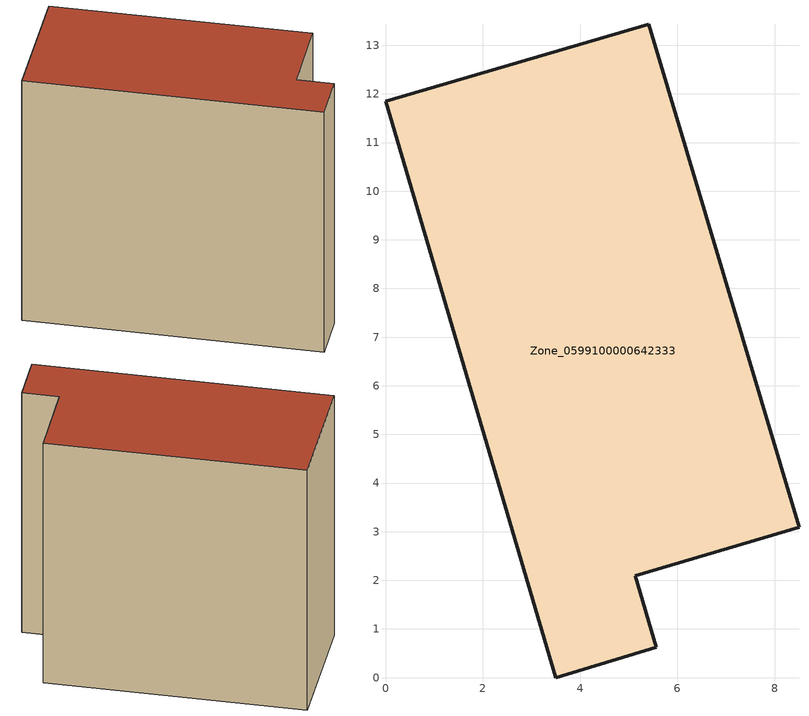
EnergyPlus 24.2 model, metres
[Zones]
Zone_0599100000642333
 floor ground (C_G): 0,11.85 5.41,13.43 8.5,3.09 5.13,2.09 5.57,0.62 3.5,0 z0
 wall outside (C_F): 5.41,13.43 0,11.85 3.5,0 5.57,0.62 5.13,2.09 8.5,3.09 5.41,13.43 z0:11.45
 roof outside (C_R): 0,11.85 3.5,0 5.57,0.62 5.13,2.09 8.5,3.09 5.41,13.43 z11.45
[BUILDING]
Pand.0599100000642333: North Axis=0; Terrain=City; Loads Convergence Tolerance Value=0.04; Temperature Convergence Tolerance Value=0.4; Solar Distribution=FullExterior; Maximum Number of Warmup Days=25; Minimum Number of Warmup Days=1
[Site:Location]
Rotterdam.The.Hague.AP_ZH_NLD Design_Conditions: Latitude=51.96; Longitude=4.45; Time Zone=1; Elevation=-4.5
[SITE:GROUNDTEMPERATURE:BUILDINGSURFACE]
18, 18, 18, 18, 18, 18, 18, 18, 18, 18, 18, 18
[MATERIAL] Thermal Absorptance=0.9; Solar Absorptance=0.7; Visible Absorptance=0.7
Name | Roughness | Thickness | Conductivity | Density | Specific Heat
G.TI.1946 | MediumSmooth | 0.15 | 1 | 540 | 1210
F.TI.1946 | Rough | 0.3 | 0.857143 | 1920 | 840
R.TI.1946 | MediumRough | 0.2 | 0.1 | 1500 | 1000
[CONSTRUCTION]
C_G: G.TI.1946
C_F: F.TI.1946
C_R: R.TI.1946
[ZONE]
Zone_0599100000642333: Type=1; Multiplier=1; Ceiling Height=Autocalculate; Volume=Autocalculate; Floor Area=autocalculate; Part of Total Floor Area=Yes
[ZONEINFILTRATION:DESIGNFLOWRATE]
Infil_Zone_0599100000642333: Zone or ZoneList or Space or SpaceList=Zone_0599100000642333; Schedule=AlwaysOn; Design Flow Rate Calculation Method=Flow/Area; Flow Rate per Floor Area=0.003; Constant Term Coefficient=1; Temperature Term Coefficient=0; Velocity Term Coefficient=0; Velocity Squared Term Coefficient=0
[HVACTEMPLATE:ZONE:IDEALLOADSAIRSYSTEM]
Zone_0599100000642333: Maximum Heating Supply Air Temperature=50; Minimum Cooling Supply Air Temperature=13; Maximum Heating Supply Air Humidity Ratio=0.0156; Minimum Cooling Supply Air Humidity Ratio=0.0077; Heating Limit=NoLimit; Cooling Limit=NoLimit; Dehumidification Control Type=ConstantSensibleHeatRatio; Cooling Sensible Heat Ratio=0.7; Dehumidification Setpoint=60; Humidification Control Type=None; Humidification Setpoint=30; Outdoor Air Method=None; Outdoor Air Flow Rate per Person=0.00944; Outdoor Air Flow Rate per Zone Floor Area=0; Outdoor Air Flow Rate per Zone=0; Demand Controlled Ventilation Type=None; Outdoor Air Economizer Type=NoEconomizer; Heat Recovery Type=None; Sensible Heat Recovery Effectiveness=0.7; Latent Heat Recovery Effectiveness=0.65
[ZONECONTROL:THERMOSTAT]
ThermostatControl_Zone_0599100000642333: Zone or ZoneList=Zone_0599100000642333; Control Type Schedule=DualSetpointControlType; Control 1=Thermostat_Zone_0599100000642333; Temperature Difference Between Cutout And Setpoint=0
[THERMOSTATSETPOINT:DUALSETPOINT]
Thermostat_Zone_0599100000642333: Heating Setpoint Temperature Schedule=HeatingSetpoint_Zone_0599100000642333; Cooling Setpoint Temperature Schedule=CoolingSetpoint_Zone_0599100000642333
[SCHEDULE:COMPACT]
HeatingSetpoint_Zone_0599100000642333: Through: 12/31, For: AllDays, Until: 24:00, 21
CoolingSetpoint_Zone_0599100000642333: Through: 12/31, For: AllDays, Until: 24:00, 24
DualSetpointControlType: Through: 12/31, For: AllDays, Until: 24:00, 4
AlwaysOn: Through: 12/31, For: AllDays, Until: 24:00, 1
